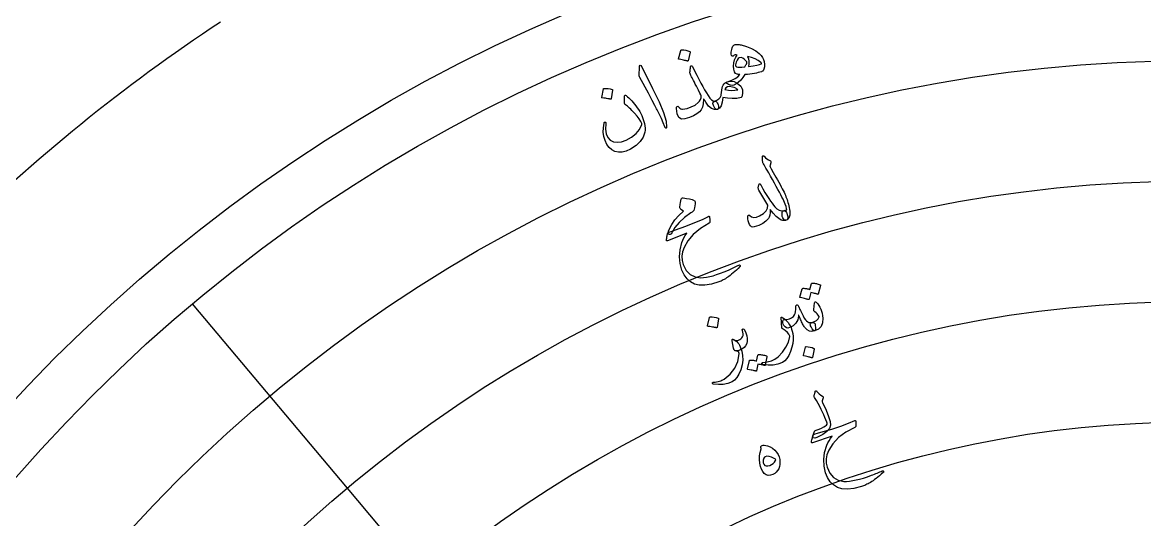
# Model space of a CAD drawing. Header units: millimetres. Extents: x -45 to 45, y -45 to 58.
# Drawn here: x -29.82 to -1.18, y 24.87 to 37.55 of the extents above; entities that cross this region are included whole.
import ezdxf

# ---------------------------------------------------------------- set-up
doc = ezdxf.new("R2010")
doc.units = ezdxf.units.MM
for name, color, linetype in [('CUT_OUTER', 1, 'Continuous'), ('ENGRAVE', 7, 'Continuous'), ('ENGRAVE_FINE', 8, 'Continuous'), ('GUIDE', 3, 'Continuous'), ('TEXT', 5, 'Continuous')]:
    doc.layers.add(name, color=color, linetype=linetype)

msp = doc.modelspace()

# ---------------------------------------------------------------- linework, layer by layer
at = {"layer": 'CUT_OUTER'}
msp.add_lwpolyline([(-30.015, 33.5276), (-29.8087, 33.7111), (-29.6013, 33.8934), (-29.3928, 34.0744), (-29.1831, 34.2541), (-28.9724, 34.4325), (-28.7606, 34.6097), (-28.5477, 34.7855), (-28.3337, 34.96), (-28.1187, 35.1332), (-27.9026, 35.305), (-27.6854, 35.4756), (-27.4672, 35.6448), (-27.248, 35.8127), (-27.0277, 35.9792), (-26.8065, 36.1443), (-26.5842, 36.3081), (-26.3609, 36.4706), (-26.1366, 36.6316), (-25.9114, 36.7913), (-25.6851, 36.9496), (-25.4579, 37.1065), (-25.2298, 37.262), (-25.0007, 37.4161), (-24.7706, 37.5688)], dxfattribs=at)
at = {"layer": 'ENGRAVE'}
for radius in [39.65, 33.5042, 27.3585]:
    msp.add_circle((0, 0), radius, dxfattribs=at)
at = {"layer": 'ENGRAVE_FINE'}
for points in [[(-25.4865, 30.3737), (-21.5361, 25.6657)], [(-21.5361, 25.6657), (-17.5857, 20.9578)]]:
    msp.add_lwpolyline(points, dxfattribs=at)
for radius in [36.5771, 30.4314]:
    msp.add_circle((0, 0), radius, dxfattribs=at)
at = {"layer": 'GUIDE'}
msp.add_circle((0, 0), 41, dxfattribs=at)
at = {"layer": 'TEXT'}
for points in [[(-11.6272, 36.9885), (-11.6164, 36.9911), (-11.6034, 36.9928), (-11.5882, 36.9934), (-11.5709, 36.9931), (-11.5514, 36.9917), (-11.5297, 36.989), (-11.5058, 36.985), (-11.4796, 36.9797), (-11.3375, 36.9412), (-11.2129, 36.8918), (-11.1058, 36.8315), (-11.0161, 36.7607), (-10.9692, 36.71), (-10.933, 36.6597), (-10.9076, 36.6098), (-10.8928, 36.5603), (-10.8832, 36.4843), (-10.8843, 36.4194), (-10.8962, 36.3657), (-10.9189, 36.323), (-10.926, 36.314), (-10.9349, 36.3065), (-10.9454, 36.3004), (-10.9578, 36.2957), (-10.998, 36.2844), (-11.0418, 36.2738), (-11.0892, 36.2638), (-11.1403, 36.2544), (-11.1951, 36.2456), (-11.2535, 36.2374), (-11.3155, 36.2298), (-11.3812, 36.2227), (-11.4315, 36.1486), (-11.4889, 36.0813), (-11.5535, 36.0206), (-11.6254, 35.9666), (-11.6629, 35.9492), (-11.7039, 35.9438), (-11.7486, 35.9502), (-11.7969, 35.9686), (-11.8268, 35.9841), (-11.8456, 35.9986), (-11.8532, 36.0122), (-11.8496, 36.0249), (-11.8467, 36.0282), (-11.8437, 36.0311), (-11.8406, 36.0335), (-11.8373, 36.0355), (-11.8339, 36.0372), (-11.8304, 36.0388), (-11.8269, 36.0401), (-11.8234, 36.0414), (-11.7158, 36.0775), (-11.6274, 36.1195), (-11.5579, 36.1677), (-11.5074, 36.2222), (-11.512, 36.2224), (-11.5179, 36.2231), (-11.5251, 36.2242), (-11.5335, 36.2256), (-11.5432, 36.2274), (-11.5541, 36.2292), (-11.5662, 36.2312), (-11.5795, 36.2333), (-11.6214, 36.2543), (-11.6504, 36.2958), (-11.6665, 36.3579), (-11.6696, 36.4405), (-11.6609, 36.5267), (-11.6426, 36.6018), (-11.6147, 36.6659), (-11.5771, 36.7189), (-11.6055, 36.7263), (-11.6324, 36.725), (-11.6579, 36.7149), (-11.682, 36.6961), (-11.6873, 36.6918), (-11.6934, 36.6899), (-11.7002, 36.6903), (-11.7078, 36.6931), (-11.7228, 36.711), (-11.7297, 36.7451), (-11.7284, 36.7957), (-11.7189, 36.8626), (-11.7063, 36.909), (-11.6868, 36.9455), (-11.6604, 36.972), (-11.6272, 36.9885)], [(-13.0149, 36.8414), (-13.0129, 36.8454), (-13.0093, 36.8487), (-13.004, 36.8512), (-12.9971, 36.853), (-12.9433, 36.8511), (-12.8907, 36.844), (-12.8395, 36.8318), (-12.7897, 36.8145), (-12.7842, 36.8111), (-12.7809, 36.8069), (-12.7797, 36.802), (-12.7807, 36.7964), (-12.832, 36.5774), (-12.8348, 36.5717), (-12.8399, 36.5687), (-12.8473, 36.5686), (-12.857, 36.5713), (-12.8655, 36.5736), (-12.8787, 36.5769), (-12.8967, 36.5812), (-12.9194, 36.5864), (-12.9472, 36.5925), (-12.9804, 36.5993), (-13.019, 36.6068), (-13.063, 36.615), (-13.0691, 36.6168), (-13.0728, 36.6194), (-13.074, 36.623), (-13.0729, 36.6273)], [(-11.3109, 36.6841), (-11.291, 36.6272), (-11.2812, 36.5665), (-11.2815, 36.502), (-11.2917, 36.4338), (-11.1693, 36.4505), (-11.0737, 36.4661), (-11.0048, 36.4809), (-10.9627, 36.495), (-10.9558, 36.5014), (-10.9551, 36.5091), (-10.9608, 36.5181), (-10.9728, 36.5285), (-11.0403, 36.5811), (-11.1191, 36.6246), (-11.2093, 36.659), (-11.3109, 36.6841)], [(-14.0741, 36.3884), (-14.0677, 36.4404), (-14.055, 36.4627), (-14.0361, 36.4552), (-14.0109, 36.4181), (-13.7367, 35.8678), (-13.5702, 35.5293), (-13.456, 35.2517), (-13.3935, 35.0353), (-13.3822, 34.8801), (-13.3855, 34.8658), (-13.3899, 34.8571), (-13.3955, 34.854), (-13.4022, 34.8564), (-13.4088, 34.8617), (-13.4151, 34.8695), (-13.4211, 34.8797), (-13.4266, 34.8925), (-13.4655, 34.9935), (-13.5113, 35.0988), (-13.5642, 35.2084), (-13.6242, 35.3223), (-13.6393, 35.3523), (-13.681, 35.4329), (-13.7494, 35.5642), (-13.8446, 35.7459), (-14.0605, 36.1472), (-14.0704, 36.1691), (-14.0772, 36.1902), (-14.081, 36.2105), (-14.0817, 36.23)], [(-12.1545, 35.5459), (-12.1347, 35.5434), (-12.1167, 35.535), (-12.1007, 35.5207), (-12.0866, 35.5004), (-12.0729, 35.4741), (-12.0628, 35.4478), (-12.0563, 35.4216), (-12.0535, 35.3956), (-12.0545, 35.3721), (-12.0595, 35.3539), (-12.0686, 35.3409), (-12.0818, 35.3331), (-12.1584, 35.3288), (-12.2334, 35.3582), (-12.3069, 35.4215), (-12.3789, 35.5186), (-12.3899, 35.5358), (-12.3994, 35.5508), (-12.4074, 35.5635), (-12.414, 35.5738), (-12.4191, 35.5819), (-12.4228, 35.5876), (-12.425, 35.5911), (-12.4257, 35.5922), (-12.4317, 35.5979), (-12.4359, 35.5986), (-12.4383, 35.5943), (-12.439, 35.5849), (-12.4472, 35.4805), (-12.4668, 35.3939), (-12.4976, 35.325), (-12.5399, 35.2739), (-12.6088, 35.2215), (-12.6943, 35.1735), (-12.7964, 35.1298), (-12.9151, 35.0903), (-13.0025, 35.0859), (-13.0673, 35.1292), (-13.1095, 35.2207), (-13.1287, 35.3603), (-13.1279, 35.3782), (-13.1241, 35.3926), (-13.1173, 35.4035), (-13.1075, 35.4108), (-13.0963, 35.4137), (-13.0852, 35.4117), (-13.0743, 35.4046), (-13.0635, 35.3924), (-13.0405, 35.3664), (-13.0175, 35.3488), (-12.9947, 35.3394), (-12.9719, 35.3383), (-12.8552, 35.3616), (-12.7495, 35.3979), (-12.6547, 35.4471), (-12.5708, 35.5094), (-12.5375, 35.5454), (-12.5141, 35.5864), (-12.5007, 35.6325), (-12.4973, 35.6836), (-12.5059, 35.7043), (-12.529, 35.7513), (-12.5666, 35.8246), (-12.6189, 35.9242), (-12.6465, 35.9776), (-12.6713, 36.0259), (-12.6934, 36.0691), (-12.7126, 36.1071), (-12.7291, 36.1396), (-12.7428, 36.1663), (-12.7539, 36.1871), (-12.7622, 36.2021), (-12.7731, 36.2258), (-12.7802, 36.2475), (-12.7836, 36.2671), (-12.7833, 36.2848), (-12.7808, 36.3074), (-12.7784, 36.3285), (-12.7762, 36.3481), (-12.7741, 36.3661), (-12.7723, 36.3826), (-12.7709, 36.3974), (-12.7699, 36.4105), (-12.7694, 36.422), (-12.7681, 36.4316), (-12.7645, 36.439), (-12.7589, 36.4441), (-12.7511, 36.447), (-12.7414, 36.4467), (-12.7332, 36.444), (-12.7265, 36.4387), (-12.7212, 36.431), (-12.6645, 36.3154), (-12.6096, 36.2063), (-12.5565, 36.1037), (-12.5053, 36.0075), (-12.4561, 35.9178), (-12.4091, 35.8344), (-12.3641, 35.7573), (-12.3213, 35.6866), (-12.2768, 35.6222), (-12.2342, 35.5773), (-12.1935, 35.5518), (-12.1545, 35.5459)], [(-11.3405, 36.5573), (-11.3889, 36.6116), (-11.4356, 36.6454), (-11.4807, 36.6588), (-11.524, 36.6518), (-11.5547, 36.6298), (-11.5811, 36.5925), (-11.6033, 36.5398), (-11.6212, 36.4717), (-11.6217, 36.4571), (-11.617, 36.4442), (-11.6073, 36.4328), (-11.5924, 36.4232), (-11.5651, 36.4159), (-11.5212, 36.4136), (-11.4607, 36.4162), (-11.3835, 36.4236), (-11.3737, 36.4404), (-11.3648, 36.4556), (-11.3569, 36.4692), (-11.35, 36.4811), (-11.3441, 36.4916), (-11.3392, 36.5008), (-11.3355, 36.5087), (-11.3328, 36.5152), (-11.3306, 36.5285), (-11.3312, 36.5399), (-11.3345, 36.5495), (-11.3405, 36.5573)], [(-14.992, 35.8575), (-14.9902, 35.8616), (-14.9868, 35.8651), (-14.9817, 35.8679), (-14.9749, 35.87), (-14.9213, 35.8711), (-14.8687, 35.8669), (-14.8171, 35.8575), (-14.7665, 35.8429), (-14.7609, 35.8398), (-14.7574, 35.8358), (-14.7559, 35.831), (-14.7566, 35.8254), (-14.7949, 35.6041), (-14.7973, 35.5982), (-14.8021, 35.595), (-14.8095, 35.5944), (-14.8194, 35.5966), (-14.8279, 35.5985), (-14.8412, 35.601), (-14.8593, 35.6043), (-14.8822, 35.6083), (-14.9102, 35.6128), (-14.9436, 35.6178), (-14.9824, 35.6232), (-15.0266, 35.629), (-15.0327, 35.6304), (-15.0365, 35.6329), (-15.038, 35.6363), (-15.0371, 35.6408)], [(-11.9702, 35.8323), (-11.9617, 35.8773), (-11.9494, 35.9182), (-11.9335, 35.9551), (-11.9139, 35.9879), (-11.9086, 35.9934), (-11.9021, 35.999), (-11.8945, 36.0047), (-11.8857, 36.0104), (-11.8757, 36.0161), (-11.8642, 36.0221), (-11.8512, 36.0281), (-11.8369, 36.0343), (-11.7746, 36.0555), (-11.7133, 36.0596), (-11.6531, 36.0464), (-11.5941, 36.0161), (-11.5321, 35.9698), (-11.4867, 35.9246), (-11.4578, 35.8807), (-11.4454, 35.8382), (-11.4431, 35.7886), (-11.4452, 35.7419), (-11.4518, 35.6979), (-11.4628, 35.6568), (-11.4655, 35.6491), (-11.4688, 35.6431), (-11.4726, 35.6389), (-11.4771, 35.6365), (-11.5907, 35.6155), (-11.7058, 35.6094), (-11.8224, 35.6182), (-11.9406, 35.642), (-11.9597, 35.5214), (-11.9895, 35.4298), (-12.0301, 35.3671), (-12.0818, 35.3331), (-12.0981, 35.3312), (-12.1142, 35.3365), (-12.1303, 35.3492), (-12.1463, 35.3691), (-12.1842, 35.4347), (-12.1982, 35.486), (-12.1883, 35.523), (-12.1545, 35.5459), (-12.0974, 35.5706), (-12.0505, 35.6024), (-12.0137, 35.6411), (-11.9872, 35.687), (-11.986, 35.7), (-11.9846, 35.7145), (-11.9831, 35.7306), (-11.9815, 35.7482), (-11.9795, 35.7672), (-11.9769, 35.7876), (-11.9738, 35.8092), (-11.9702, 35.8323)], [(-11.6969, 35.904), (-11.7711, 35.9152), (-11.8283, 35.9083), (-11.8684, 35.8832), (-11.8913, 35.8401), (-11.8001, 35.8257), (-11.7153, 35.8198), (-11.6367, 35.8226), (-11.5642, 35.8341), (-11.5868, 35.8555), (-11.6165, 35.8743), (-11.6532, 35.8905), (-11.6969, 35.904)], [(-14.4123, 35.6906), (-14.3767, 35.6595), (-14.3412, 35.6264), (-14.3055, 35.5913), (-14.2698, 35.5541), (-14.2341, 35.5146), (-14.1988, 35.4722), (-14.1638, 35.4271), (-14.129, 35.3791), (-14.0963, 35.3305), (-14.0663, 35.2814), (-14.0392, 35.2316), (-14.0149, 35.1812), (-13.9934, 35.13), (-13.9745, 35.078), (-13.9583, 35.025), (-13.9447, 34.9712), (-13.9345, 34.9131), (-13.93, 34.8574), (-13.9311, 34.8042), (-13.9377, 34.7534), (-13.9787, 34.6273), (-14.0531, 34.5135), (-14.1607, 34.4115), (-14.3017, 34.3212), (-14.4105, 34.2725), (-14.5129, 34.2467), (-14.6093, 34.2439), (-14.6996, 34.2642), (-14.7791, 34.3058), (-14.8472, 34.3652), (-14.904, 34.4423), (-14.9494, 34.5373), (-14.9806, 34.6453), (-14.9954, 34.7555), (-14.9937, 34.8682), (-14.9752, 34.9831), (-14.9705, 34.9973), (-14.9642, 35.0069), (-14.9561, 35.0116), (-14.9464, 35.0117), (-14.9357, 35.0078), (-14.9292, 34.9987), (-14.927, 34.9843), (-14.9291, 34.9648), (-14.9375, 34.8265), (-14.9216, 34.7119), (-14.8817, 34.6208), (-14.8181, 34.5531), (-14.7374, 34.5115), (-14.6428, 34.4975), (-14.5341, 34.511), (-14.4111, 34.5517), (-14.2729, 34.6257), (-14.1599, 34.7167), (-14.0719, 34.8251), (-14.0089, 34.9509), (-14.0081, 34.9548), (-14.0085, 34.9598), (-14.01, 34.9661), (-14.0126, 34.9736), (-14.0393, 35.0304), (-14.0787, 35.0932), (-14.131, 35.1618), (-14.1963, 35.2363), (-14.2311, 35.2731), (-14.2641, 35.307), (-14.2953, 35.3381), (-14.3248, 35.3663), (-14.3525, 35.3915), (-14.3787, 35.4135), (-14.4032, 35.4323), (-14.426, 35.4479), (-14.4373, 35.4563), (-14.4453, 35.465), (-14.45, 35.474), (-14.4514, 35.4834), (-14.4504, 35.6833), (-14.4478, 35.696), (-14.4406, 35.7014), (-14.4287, 35.6996), (-14.4123, 35.6906)], [(-10.9332, 34.1191), (-10.9325, 34.1306), (-10.9295, 34.1396), (-10.9242, 34.1461), (-10.9166, 34.1501), (-10.909, 34.1512), (-10.9014, 34.1497), (-10.8939, 34.1455), (-10.8865, 34.1387), (-10.8535, 34.1019), (-10.8182, 34.0713), (-10.7808, 34.0469), (-10.7413, 34.0287), (-10.7273, 34.0196), (-10.719, 34.0072), (-10.7162, 33.9917), (-10.7189, 33.9729), (-10.7217, 33.9627), (-10.7247, 33.9525), (-10.7278, 33.9422), (-10.731, 33.9318), (-10.7342, 33.9215), (-10.7373, 33.9112), (-10.7402, 33.901), (-10.743, 33.8908), (-10.7353, 33.8706), (-10.707, 33.8166), (-10.6582, 33.7285), (-10.5891, 33.6064), (-10.551, 33.5393), (-10.5157, 33.4762), (-10.4832, 33.4169), (-10.4534, 33.3616), (-10.4265, 33.3103), (-10.4027, 33.2632), (-10.3819, 33.2202), (-10.3643, 33.1813), (-10.3485, 33.1443), (-10.3336, 33.1071), (-10.3194, 33.0697), (-10.306, 33.032), (-10.2934, 32.9939), (-10.2815, 32.9553), (-10.2704, 32.9162), (-10.2599, 32.8766), (-10.2335, 32.741), (-10.2322, 32.6357), (-10.256, 32.5606), (-10.3048, 32.5156), (-10.3329, 32.5058), (-10.3581, 32.5069), (-10.3805, 32.5187), (-10.4, 32.5413), (-10.4156, 32.5702), (-10.426, 32.6011), (-10.4314, 32.634), (-10.4315, 32.6687), (-10.4275, 32.7022), (-10.419, 32.7269), (-10.4059, 32.7429), (-10.3883, 32.75), (-10.3741, 32.7535), (-10.3613, 32.7566), (-10.35, 32.7593), (-10.3402, 32.7618), (-10.3318, 32.7642), (-10.3249, 32.7669), (-10.3193, 32.7699), (-10.315, 32.7732), (-10.3155, 32.8077), (-10.3274, 32.8566), (-10.3508, 32.9199), (-10.3857, 32.9977), (-10.4081, 33.0434), (-10.4345, 33.0955), (-10.4651, 33.1541), (-10.4997, 33.219), (-10.5384, 33.2905), (-10.5811, 33.3688), (-10.6278, 33.4538), (-10.6784, 33.5455), (-10.7283, 33.6351), (-10.7723, 33.7137), (-10.8106, 33.7813), (-10.843, 33.8379), (-10.8695, 33.8836), (-10.8898, 33.9185), (-10.9039, 33.9425), (-10.9119, 33.9557), (-10.9207, 33.9734), (-10.927, 33.9934), (-10.9307, 34.0157), (-10.9319, 34.0403), (-10.9314, 34.0529), (-10.931, 34.0647), (-10.9309, 34.0758), (-10.931, 34.086), (-10.9312, 34.0955), (-10.9317, 34.1042), (-10.9323, 34.1121), (-10.9332, 34.1191)], [(-10.3062, 32.5129), (-10.349, 32.502), (-10.3879, 32.4979), (-10.4229, 32.5006), (-10.4542, 32.5099), (-10.5187, 32.5476), (-10.5867, 32.6053), (-10.6583, 32.6832), (-10.7336, 32.7811), (-10.7375, 32.7015), (-10.7459, 32.6368), (-10.7588, 32.587), (-10.7762, 32.552), (-10.8427, 32.4812), (-10.9266, 32.4216), (-11.0279, 32.373), (-11.1467, 32.3354), (-11.1829, 32.332), (-11.2147, 32.3412), (-11.2423, 32.3631), (-11.2656, 32.3976), (-11.2839, 32.4414), (-11.2963, 32.491), (-11.3029, 32.5464), (-11.3036, 32.6077), (-11.3026, 32.6164), (-11.2998, 32.6237), (-11.2954, 32.6295), (-11.2893, 32.6338), (-11.2806, 32.6365), (-11.2726, 32.6361), (-11.2652, 32.6325), (-11.2585, 32.6257), (-11.2103, 32.5896), (-11.1522, 32.5759), (-11.0841, 32.5846), (-11.0059, 32.6157), (-10.9039, 32.6784), (-10.8354, 32.7446), (-10.8003, 32.8145), (-10.7989, 32.8882), (-11.022, 33.2729), (-11.0312, 33.2909), (-11.037, 33.3076), (-11.0395, 33.3232), (-11.0386, 33.3375), (-11.0233, 33.4127), (-11.0208, 33.4228), (-11.0178, 33.4303), (-11.0143, 33.4354), (-11.0103, 33.4381), (-11.0032, 33.4369), (-10.9956, 33.4312), (-10.9874, 33.4211), (-10.9786, 33.4064), (-10.9227, 33.3078), (-10.8698, 33.2175), (-10.8198, 33.1353), (-10.7728, 33.0614), (-10.729, 32.9956), (-10.6886, 32.9379), (-10.6516, 32.8882), (-10.6181, 32.8467), (-10.5649, 32.7963), (-10.5086, 32.7635), (-10.449, 32.7483), (-10.3862, 32.7507), (-10.3683, 32.7503), (-10.3512, 32.742), (-10.3352, 32.7258), (-10.3201, 32.7018), (-10.3139, 32.6885), (-10.3082, 32.675), (-10.303, 32.6611), (-10.2982, 32.647), (-10.2942, 32.6324), (-10.2912, 32.6174), (-10.2892, 32.602), (-10.2882, 32.5861), (-10.2883, 32.5565), (-10.2914, 32.5345), (-10.2973, 32.5199), (-10.3062, 32.5129)], [(-12.7601, 32.6935), (-12.9238, 32.5746), (-13.0598, 32.4498), (-13.1682, 32.3196), (-13.2491, 32.184), (-13.2614, 32.1632), (-13.2748, 32.1488), (-13.2894, 32.1408), (-13.3052, 32.1393), (-13.3295, 32.1519), (-13.3384, 32.1802), (-13.3318, 32.2242), (-13.3095, 32.284), (-13.2467, 32.4013), (-13.1659, 32.5166), (-13.067, 32.6297), (-12.95, 32.7405), (-13.0127, 32.7825), (-13.0259, 32.794), (-13.0352, 32.8071), (-13.0405, 32.8217), (-13.0419, 32.8378), (-13.0355, 32.9041), (-13.0276, 32.9599), (-13.0183, 33.0052), (-13.0074, 33.0401), (-12.9988, 33.058), (-12.988, 33.0698), (-12.9752, 33.0756), (-12.9603, 33.0753), (-12.8699, 33.0632), (-12.7924, 33.0489), (-12.728, 33.0325), (-12.6764, 33.0139), (-12.6648, 33.0061), (-12.656, 32.9938), (-12.6501, 32.9772), (-12.647, 32.9562), (-12.649, 32.9209), (-12.6566, 32.8759), (-12.6698, 32.8213), (-12.6885, 32.757), (-12.6955, 32.7458), (-12.7099, 32.7315), (-12.7314, 32.714), (-12.7601, 32.6935)], [(-13.1546, 32.2587), (-12.8858, 32.3563), (-12.6556, 32.4458), (-12.4641, 32.5282), (-12.3114, 32.6041), (-12.3068, 32.6065), (-12.3024, 32.6078), (-12.2984, 32.6079), (-12.2946, 32.6069), (-12.2914, 32.6048), (-12.2888, 32.6016), (-12.2869, 32.5975), (-12.2856, 32.5925), (-12.2826, 32.572), (-12.28, 32.5531), (-12.2779, 32.5358), (-12.2762, 32.5201), (-12.2749, 32.506), (-12.2742, 32.4936), (-12.2738, 32.4827), (-12.274, 32.4734), (-12.2759, 32.458), (-12.2801, 32.4456), (-12.2866, 32.4362), (-12.2954, 32.4297), (-12.5177, 32.2947), (-12.6981, 32.1459), (-12.8367, 31.9839), (-12.9334, 31.8094), (-12.9716, 31.6962), (-12.9877, 31.5863), (-12.9817, 31.4796), (-12.9541, 31.3762), (-12.8782, 31.2272), (-12.778, 31.1215), (-12.6535, 31.059), (-12.5048, 31.0391), (-12.4337, 31.0434), (-12.358, 31.0536), (-12.2775, 31.0697), (-12.1922, 31.0917), (-12.1021, 31.1192), (-12.0073, 31.1522), (-11.9077, 31.1906), (-11.8033, 31.2342), (-11.7665, 31.2506), (-11.7304, 31.267), (-11.695, 31.2834), (-11.6603, 31.2998), (-11.6266, 31.316), (-11.594, 31.3321), (-11.5627, 31.3479), (-11.5325, 31.3636), (-11.523, 31.3677), (-11.5152, 31.3676), (-11.509, 31.3634), (-11.5043, 31.3551), (-11.5013, 31.3445), (-11.5006, 31.3357), (-11.5023, 31.3287), (-11.5064, 31.3235), (-11.5538, 31.2779), (-11.5989, 31.2355), (-11.6418, 31.1966), (-11.6824, 31.1611), (-11.7208, 31.1289), (-11.7566, 31.1), (-11.7899, 31.0743), (-11.8207, 31.0519), (-11.8504, 31.0327), (-11.8795, 31.0146), (-11.908, 30.9976), (-11.9359, 30.9816), (-11.9634, 30.967), (-11.9909, 30.9539), (-12.0181, 30.9422), (-12.0453, 30.9321), (-12.2354, 30.8747), (-12.4018, 30.846), (-12.5447, 30.8463), (-12.6644, 30.8759), (-12.7668, 30.9321), (-12.8548, 31.0106), (-12.9282, 31.1116), (-12.9871, 31.2351), (-13.0325, 31.3999), (-13.0483, 31.5715), (-13.034, 31.75), (-12.9893, 31.9352), (-12.9665, 31.995), (-12.9373, 32.0551), (-12.9019, 32.1156), (-12.8603, 32.1764), (-13.3582, 31.9777), (-13.3722, 31.9779), (-13.3811, 31.985), (-13.3847, 31.9991), (-13.3832, 32.0202), (-13.3771, 32.0525), (-13.3715, 32.0816), (-13.3663, 32.1075), (-13.3616, 32.1302), (-13.3573, 32.1496), (-13.3534, 32.1655), (-13.3498, 32.178), (-13.3466, 32.187), (-13.3337, 32.1937), (-13.2974, 32.2079), (-13.2377, 32.2297), (-13.1546, 32.2587)], [(-9.6798, 30.8914), (-9.6777, 30.8953), (-9.674, 30.8984), (-9.6687, 30.9007), (-9.6618, 30.9022), (-9.6351, 30.9009), (-9.6088, 30.8985), (-9.5831, 30.8949), (-9.5578, 30.8901), (-9.5328, 30.8841), (-9.508, 30.8767), (-9.4832, 30.868), (-9.4586, 30.8579), (-9.4532, 30.8542), (-9.45, 30.8495), (-9.4487, 30.8438), (-9.4495, 30.8372), (-9.5099, 30.6199), (-9.5124, 30.6165), (-9.5171, 30.6151), (-9.524, 30.6155), (-9.5332, 30.6179), (-9.5398, 30.6206), (-9.5503, 30.624), (-9.5646, 30.628), (-9.5828, 30.6325), (-9.605, 30.6377), (-9.6315, 30.6437), (-9.6622, 30.6505), (-9.6971, 30.6581), (-9.7441, 30.4885), (-9.747, 30.4828), (-9.752, 30.48), (-9.7594, 30.4802), (-9.769, 30.4832), (-9.7772, 30.4857), (-9.7902, 30.4895), (-9.8078, 30.4943), (-9.8302, 30.5002), (-9.8575, 30.5071), (-9.8901, 30.515), (-9.928, 30.5237), (-9.9713, 30.5332), (-9.9762, 30.5356), (-9.979, 30.5386), (-9.9797, 30.5423), (-9.9783, 30.5467), (-9.9161, 30.7586), (-9.914, 30.7625), (-9.9104, 30.7657), (-9.9051, 30.768), (-9.8982, 30.7696), (-9.8758, 30.7697), (-9.8537, 30.7685), (-9.8318, 30.766), (-9.8103, 30.7624), (-9.789, 30.7576), (-9.7682, 30.7518), (-9.7477, 30.7451), (-9.7276, 30.7375)], [(-9.6217, 30.2286), (-9.6015, 30.3975), (-9.5968, 30.4168), (-9.5881, 30.426), (-9.5755, 30.4248), (-9.5591, 30.4135), (-9.5234, 30.3752), (-9.4919, 30.3334), (-9.4646, 30.2882), (-9.4416, 30.2396), (-9.4227, 30.1872), (-9.4082, 30.1306), (-9.3979, 30.07), (-9.3918, 30.0052), (-9.3988, 29.8907), (-9.4363, 29.7987), (-9.5041, 29.729), (-9.6024, 29.6813), (-9.6167, 29.685), (-9.6363, 29.7038), (-9.661, 29.7376), (-9.691, 29.7865), (-9.7039, 29.8136), (-9.7108, 29.8372), (-9.7116, 29.8571), (-9.7063, 29.8734), (-9.7003, 29.881), (-9.6925, 29.8871), (-9.6829, 29.8918), (-9.6716, 29.8952), (-9.607, 29.9183), (-9.5544, 29.9499), (-9.514, 29.9899), (-9.4855, 30.0386), (-9.4847, 30.042), (-9.4852, 30.0459), (-9.4873, 30.0503), (-9.4908, 30.0552), (-9.5108, 30.0859), (-9.5354, 30.1158), (-9.5647, 30.1448), (-9.5987, 30.173), (-9.6104, 30.184), (-9.6182, 30.197), (-9.6219, 30.2118), (-9.6217, 30.2286)], [(-10.0557, 30.345), (-10.0438, 30.3444), (-10.0333, 30.3393), (-10.0243, 30.3298), (-10.0169, 30.3158), (-10.012, 30.306), (-10.0055, 30.2923), (-9.9971, 30.2747), (-9.987, 30.2533), (-9.9751, 30.2282), (-9.9616, 30.1995), (-9.9464, 30.1673), (-9.9296, 30.1315), (-9.8967, 30.0635), (-9.8653, 30.008), (-9.8355, 29.9652), (-9.8073, 29.9351), (-9.778, 29.9138), (-9.7456, 29.9), (-9.7101, 29.8938), (-9.6716, 29.8952), (-9.6352, 29.8948), (-9.6084, 29.8828), (-9.5912, 29.8591), (-9.5836, 29.8238), (-9.5803, 29.7652), (-9.5819, 29.722), (-9.5885, 29.6943), (-9.6001, 29.682), (-9.6716, 29.6687), (-9.7364, 29.677), (-9.7945, 29.7072), (-9.846, 29.7593), (-9.8583, 29.777), (-9.8709, 29.7961), (-9.8838, 29.8166), (-9.897, 29.8384), (-9.9103, 29.8619), (-9.9234, 29.8873), (-9.9362, 29.9145), (-9.9489, 29.9436), (-9.9609, 29.972), (-9.9717, 29.9972), (-9.9812, 30.0192), (-9.9895, 30.038), (-9.9964, 30.0533), (-10.0015, 30.065), (-10.0048, 30.0729), (-10.0065, 30.0771), (-10.0073, 30.0791), (-10.0082, 30.0802), (-10.0091, 30.0805), (-10.01, 30.0799), (-10.011, 30.0783), (-10.0119, 30.0756), (-10.0128, 30.0718), (-10.0136, 30.0668), (-10.0329, 29.9654), (-10.0771, 29.8816), (-10.1463, 29.8151), (-10.2406, 29.7659), (-10.2845, 29.7562), (-10.3233, 29.7617), (-10.3568, 29.7826), (-10.3853, 29.8189), (-10.4027, 29.8546), (-10.4128, 29.8866), (-10.4157, 29.9149), (-10.4114, 29.9394), (-10.4021, 29.9586), (-10.3906, 29.9711), (-10.3766, 29.9767), (-10.3604, 29.9756), (-10.3452, 29.9715), (-10.3324, 29.9694), (-10.3219, 29.969), (-10.3136, 29.9705), (-10.2444, 29.9916), (-10.1881, 30.0187), (-10.1446, 30.0519), (-10.1141, 30.0912), (-10.0995, 30.1241), (-10.089, 30.172), (-10.0824, 30.2351), (-10.0798, 30.3134), (-10.0788, 30.326), (-10.0745, 30.3355), (-10.0668, 30.3418), (-10.0557, 30.345)], [(-12.2861, 30.026), (-12.2843, 30.0301), (-12.2809, 30.0335), (-12.2758, 30.0363), (-12.269, 30.0384), (-12.2155, 30.0389), (-12.1631, 30.0343), (-12.1117, 30.0244), (-12.0614, 30.0093), (-12.0559, 30.0061), (-12.0524, 30.0021), (-12.051, 29.9973), (-12.0516, 29.9917), (-12.0913, 29.7709), (-12.0937, 29.765), (-12.0986, 29.7619), (-12.1059, 29.7614), (-12.1157, 29.7637), (-12.1242, 29.7656), (-12.1375, 29.7683), (-12.1555, 29.7717), (-12.1783, 29.7759), (-12.2061, 29.7807), (-12.2393, 29.786), (-12.2779, 29.7917), (-12.3219, 29.7979), (-12.3281, 29.7994), (-12.3319, 29.8019), (-12.3333, 29.8053), (-12.3324, 29.8098)], [(-10.9205, 28.827), (-10.9295, 28.8292), (-10.9368, 28.8322), (-10.9425, 28.8362), (-10.9467, 28.8411), (-10.9489, 28.8457), (-10.9497, 28.8507), (-10.949, 28.8563), (-10.9469, 28.8624), (-10.944, 28.8667), (-10.9394, 28.87), (-10.9331, 28.8722), (-10.9251, 28.8734), (-10.8095, 28.889), (-10.7061, 28.9187), (-10.6148, 28.9624), (-10.5354, 29.0205), (-10.422, 29.1379), (-10.3337, 29.2632), (-10.2706, 29.3967), (-10.2328, 29.5386), (-10.2325, 29.5412), (-10.2322, 29.5435), (-10.232, 29.5454), (-10.2318, 29.5469), (-10.2317, 29.5483), (-10.2317, 29.5496), (-10.2319, 29.5508), (-10.2322, 29.552), (-10.2561, 29.597), (-10.2976, 29.6444), (-10.3568, 29.6942), (-10.4338, 29.7463), (-10.4372, 29.7501), (-10.4396, 29.7536), (-10.4409, 29.7568), (-10.4411, 29.7597), (-10.4567, 30.0241), (-10.4523, 30.0357), (-10.437, 30.0343), (-10.4109, 30.0197), (-10.374, 29.992), (-10.3251, 29.9476), (-10.2805, 29.8954), (-10.2403, 29.8354), (-10.2044, 29.7677), (-10.1884, 29.728), (-10.1738, 29.6765), (-10.1608, 29.6133), (-10.1493, 29.5384), (-10.1457, 29.4547), (-10.1558, 29.3631), (-10.1793, 29.2634), (-10.2162, 29.1556), (-10.2611, 29.0554), (-10.3105, 28.9752), (-10.3645, 28.9152), (-10.4233, 28.8751), (-10.5371, 28.8313), (-10.6577, 28.8087), (-10.7854, 28.8073), (-10.9205, 28.827)], [(-11.4345, 29.7297), (-11.4224, 29.7324), (-11.4119, 29.7304), (-11.4029, 29.7238), (-11.3956, 29.7126), (-11.3596, 29.6331), (-11.3355, 29.5577), (-11.3234, 29.4864), (-11.3231, 29.4193), (-11.3357, 29.3579), (-11.3623, 29.3037), (-11.4029, 29.2568), (-11.4575, 29.217), (-11.4981, 29.1952), (-11.5388, 29.1803), (-11.5796, 29.1724), (-11.6205, 29.1714), (-11.6368, 29.1763), (-11.6503, 29.1891), (-11.6609, 29.2098), (-11.6686, 29.2383), (-11.7041, 29.4285), (-11.7067, 29.4429), (-11.707, 29.4542), (-11.705, 29.4624), (-11.7008, 29.4674), (-11.6947, 29.4695), (-11.6872, 29.4688), (-11.6782, 29.4653), (-11.6678, 29.459), (-11.6424, 29.4462), (-11.614, 29.44), (-11.5824, 29.4404), (-11.5478, 29.4473), (-11.514, 29.4602), (-11.4849, 29.4785), (-11.4607, 29.5023), (-11.4413, 29.5317), (-11.4283, 29.5668), (-11.4247, 29.605), (-11.4307, 29.6462), (-11.4463, 29.6904), (-11.4499, 29.7042), (-11.4492, 29.7154), (-11.444, 29.7239), (-11.4345, 29.7297)], [(-11.6655, 29.4599), (-11.6255, 29.4356), (-11.5912, 29.4094), (-11.5625, 29.3812), (-11.5395, 29.3512), (-11.5198, 29.3173), (-11.5003, 29.2753), (-11.481, 29.2252), (-11.4618, 29.167), (-11.439, 29.0523), (-11.4358, 28.9349), (-11.452, 28.8148), (-11.4873, 28.692), (-11.5346, 28.5795), (-11.5869, 28.4902), (-11.6444, 28.4242), (-11.7074, 28.3815), (-11.8202, 28.3394), (-11.9366, 28.3156), (-12.0567, 28.3102), (-12.1806, 28.3231), (-12.1896, 28.3248), (-12.1971, 28.3275), (-12.203, 28.3313), (-12.2074, 28.336), (-12.2106, 28.3423), (-12.212, 28.3483), (-12.2117, 28.3541), (-12.2096, 28.3596), (-12.2049, 28.3646), (-12.1993, 28.3681), (-12.1926, 28.3699), (-12.1849, 28.3701), (-12.1431, 28.3756), (-12.1037, 28.3822), (-12.0665, 28.3899), (-12.0317, 28.3988), (-11.9992, 28.4091), (-11.9688, 28.421), (-11.9406, 28.4345), (-11.9145, 28.4496), (-11.7558, 28.5776), (-11.6381, 28.7282), (-11.5613, 28.9019), (-11.5253, 29.099), (-11.5262, 29.1044), (-11.5286, 29.1125), (-11.5324, 29.1234), (-11.5377, 29.1371), (-11.5456, 29.1462), (-11.5621, 29.155), (-11.587, 29.1634), (-11.6205, 29.1714), (-11.6377, 29.181), (-11.6514, 29.1954), (-11.6617, 29.2145), (-11.6686, 29.2383), (-11.7041, 29.4285), (-11.706, 29.4539), (-11.7002, 29.4677), (-11.6867, 29.4697), (-11.6655, 29.4599)], [(-9.8333, 29.2711), (-9.8314, 29.275), (-9.828, 29.2782), (-9.823, 29.2805), (-9.8164, 29.282), (-9.7653, 29.2784), (-9.7154, 29.2697), (-9.6668, 29.2558), (-9.6195, 29.2369), (-9.6143, 29.2334), (-9.6112, 29.2291), (-9.61, 29.2242), (-9.6109, 29.2187), (-9.6592, 29.0027), (-9.6618, 28.9971), (-9.6666, 28.9944), (-9.6736, 28.9945), (-9.6829, 28.9975), (-9.6909, 29.0001), (-9.7034, 29.0038), (-9.7205, 29.0086), (-9.742, 29.0145), (-9.7684, 29.0215), (-9.7999, 29.0293), (-9.8365, 29.038), (-9.8783, 29.0476), (-9.8841, 29.0496), (-9.8876, 29.0524), (-9.8888, 29.0559), (-9.8877, 29.0602)], [(-11.0482, 29.0671), (-11.0464, 29.0711), (-11.0431, 29.0744), (-11.0382, 29.077), (-11.0316, 29.0788), (-11.0058, 29.0787), (-10.9803, 29.0775), (-10.9553, 29.0751), (-10.9306, 29.0715), (-10.9061, 29.0667), (-10.8817, 29.0605), (-10.8572, 29.053), (-10.8328, 29.0441), (-10.8274, 29.0407), (-10.8239, 29.0361), (-10.8223, 29.0305), (-10.8226, 29.0239), (-10.8655, 28.8051), (-10.8676, 28.8016), (-10.872, 28.8), (-10.8787, 28.8001), (-10.8877, 28.8021), (-10.8943, 28.8045), (-10.9046, 28.8073), (-10.9187, 28.8106), (-10.9365, 28.8143), (-10.9582, 28.8185), (-10.9841, 28.8232), (-11.0142, 28.8286), (-11.0484, 28.8344), (-11.0816, 28.6637), (-11.084, 28.658), (-11.0887, 28.655), (-11.0957, 28.6548), (-11.1051, 28.6573), (-11.1133, 28.6595), (-11.1261, 28.6626), (-11.1434, 28.6666), (-11.1653, 28.6715), (-11.1921, 28.6771), (-11.2241, 28.6834), (-11.2612, 28.6903), (-11.3035, 28.6978), (-11.3084, 28.6999), (-11.3114, 28.7028), (-11.3123, 28.7064), (-11.3113, 28.7109), (-11.2664, 28.9243), (-11.2647, 28.9283), (-11.2614, 28.9316), (-11.2564, 28.9342), (-11.2499, 28.936), (-11.2284, 28.9371), (-11.207, 28.937), (-11.1857, 28.9356), (-11.1647, 28.9329), (-11.1439, 28.9291), (-11.1234, 28.9244), (-11.1032, 28.9187), (-11.0833, 28.912)], [(-9.2882, 27.3558), (-9.3134, 27.4147), (-9.3407, 27.4763), (-9.37, 27.5408), (-9.4013, 27.6081), (-9.435, 27.6785), (-9.4711, 27.7521), (-9.5098, 27.8289), (-9.551, 27.909), (-9.6065, 27.9862), (-9.6107, 27.9974), (-9.613, 28.0086), (-9.6135, 28.0199), (-9.6123, 28.0312), (-9.6112, 28.0371), (-9.6094, 28.0451), (-9.607, 28.055), (-9.6038, 28.0669), (-9.6002, 28.0809), (-9.5962, 28.0971), (-9.5918, 28.1154), (-9.5872, 28.136), (-9.5854, 28.1427), (-9.5822, 28.1482), (-9.5777, 28.1524), (-9.5718, 28.1553), (-9.5664, 28.1559), (-9.5611, 28.1542), (-9.5559, 28.1501), (-9.5508, 28.1436), (-9.5217, 28.1073), (-9.4871, 28.0743), (-9.4471, 28.0447), (-9.4016, 28.0182), (-9.3897, 28.0105), (-9.3831, 28.001), (-9.3816, 27.9898), (-9.3853, 27.9769), (-9.4103, 27.9005), (-9.4114, 27.8918), (-9.4104, 27.8811), (-9.4072, 27.8686), (-9.4019, 27.8541), (-9.3085, 27.6563), (-9.2435, 27.494), (-9.2065, 27.3673), (-9.1974, 27.2763), (-9.2226, 27.1915), (-9.2885, 27.1111), (-9.3949, 27.0349), (-9.5417, 26.9624), (-9.5996, 26.9454), (-9.6339, 26.9532), (-9.6447, 26.9859), (-9.6319, 27.0435), (-9.6289, 27.0516), (-9.626, 27.0594), (-9.6232, 27.0671), (-9.6204, 27.0747), (-9.6178, 27.082), (-9.6152, 27.0892), (-9.6128, 27.0962), (-9.6104, 27.103), (-9.6034, 27.1168), (-9.5933, 27.1285), (-9.5801, 27.138), (-9.5637, 27.1454), (-9.4889, 27.1743), (-9.4238, 27.2025), (-9.3686, 27.2301), (-9.3232, 27.2571), (-9.299, 27.2769), (-9.2852, 27.3), (-9.2815, 27.3263), (-9.2882, 27.3558)], [(-9.4396, 27.0948), (-9.1659, 27.178), (-8.931, 27.2549), (-8.7351, 27.3265), (-8.5782, 27.3936), (-8.5734, 27.3958), (-8.569, 27.3968), (-8.5649, 27.3967), (-8.5613, 27.3954), (-8.5581, 27.3931), (-8.5557, 27.3899), (-8.5541, 27.3857), (-8.5531, 27.3805), (-8.5512, 27.3599), (-8.5497, 27.3409), (-8.5486, 27.3235), (-8.5478, 27.3077), (-8.5474, 27.2936), (-8.5473, 27.2811), (-8.5477, 27.2703), (-8.5483, 27.261), (-8.5511, 27.2458), (-8.556, 27.2336), (-8.563, 27.2246), (-8.5722, 27.2186), (-8.8017, 27.0964), (-8.9898, 26.9578), (-9.1367, 26.8036), (-9.2421, 26.6345), (-9.2859, 26.5235), (-9.3074, 26.4146), (-9.3069, 26.3079), (-9.2844, 26.2032), (-9.2164, 26.0505), (-9.122, 25.9397), (-9.0015, 25.8705), (-8.855, 25.8426), (-8.7844, 25.8429), (-8.7088, 25.8489), (-8.6282, 25.8604), (-8.5425, 25.8774), (-8.4519, 25.8997), (-8.3562, 25.9271), (-8.2555, 25.9595), (-8.1497, 25.9968), (-8.1123, 26.011), (-8.0757, 26.0251), (-8.0397, 26.0393), (-8.0044, 26.0535), (-7.9701, 26.0677), (-7.9369, 26.0817), (-7.905, 26.0956), (-7.8742, 26.1094), (-7.8646, 26.1129), (-7.8568, 26.1123), (-7.8509, 26.1077), (-7.8468, 26.0991), (-7.8444, 26.0884), (-7.8442, 26.0796), (-7.8463, 26.0727), (-7.8506, 26.0678), (-7.9001, 26.0252), (-7.9471, 25.9857), (-7.9918, 25.9496), (-8.034, 25.9166), (-8.0737, 25.8868), (-8.1107, 25.8601), (-8.145, 25.8365), (-8.1768, 25.816), (-8.2072, 25.7987), (-8.2369, 25.7823), (-8.266, 25.767), (-8.2945, 25.7528), (-8.3225, 25.7398), (-8.3503, 25.7283), (-8.378, 25.7183), (-8.4054, 25.7098), (-8.5965, 25.6635), (-8.7626, 25.6442), (-8.9041, 25.6524), (-9.0213, 25.6885), (-9.1201, 25.7501), (-9.2036, 25.8331), (-9.2717, 25.9377), (-9.3241, 26.0641), (-9.3613, 26.2309), (-9.3685, 26.4031), (-9.3454, 26.5805), (-9.2914, 26.7631), (-9.2655, 26.8216), (-9.2333, 26.8801), (-9.1948, 26.9386), (-9.15, 26.9971), (-9.6573, 26.8245), (-9.6713, 26.8254), (-9.6797, 26.8329), (-9.6827, 26.8472), (-9.6801, 26.8682), (-9.6724, 26.9002), (-9.6654, 26.9289), (-9.6589, 26.9546), (-9.653, 26.977), (-9.6478, 26.9961), (-9.643, 27.0118), (-9.6388, 27.0241), (-9.6352, 27.0329), (-9.6219, 27.0389), (-9.5849, 27.0513), (-9.5242, 27.07), (-9.4396, 27.0948)], [(-10.9744, 26.7336), (-10.9599, 26.749), (-10.9404, 26.7589), (-10.916, 26.7633), (-10.8867, 26.7623), (-10.8084, 26.7464), (-10.7376, 26.7208), (-10.6742, 26.6855), (-10.6183, 26.6405), (-10.5716, 26.5891), (-10.5351, 26.5321), (-10.5086, 26.4695), (-10.4922, 26.4016), (-10.4854, 26.3363), (-10.4874, 26.275), (-10.4983, 26.2176), (-10.518, 26.1641), (-10.5453, 26.1164), (-10.5789, 26.0767), (-10.6188, 26.0447), (-10.6651, 26.0205), (-10.7299, 25.9993), (-10.7885, 25.996), (-10.8412, 26.0108), (-10.8878, 26.0437), (-10.9273, 26.0908), (-10.9593, 26.1503), (-10.9837, 26.2224), (-11.0004, 26.3071), (-11.0082, 26.3988), (-11.0051, 26.4903), (-10.9911, 26.5814), (-10.9661, 26.6722), (-10.9656, 26.6762), (-10.9666, 26.6822), (-10.969, 26.6904), (-10.9729, 26.7006), (-10.9768, 26.7119), (-10.9784, 26.7212), (-10.9775, 26.7284), (-10.9744, 26.7336)], [(-10.5988, 26.3709), (-10.5945, 26.3852), (-10.599, 26.3996), (-10.6121, 26.414), (-10.6339, 26.4286), (-10.7025, 26.4614), (-10.7637, 26.4791), (-10.8174, 26.4818), (-10.8635, 26.4695), (-10.8828, 26.4572), (-10.8975, 26.4381), (-10.9075, 26.4122), (-10.9129, 26.3795), (-10.9142, 26.3461), (-10.912, 26.318), (-10.9063, 26.2953), (-10.8971, 26.2779), (-10.8691, 26.2506), (-10.8348, 26.237), (-10.7943, 26.237), (-10.7475, 26.2507), (-10.6993, 26.2741), (-10.6584, 26.302), (-10.6249, 26.3342), (-10.5988, 26.3709)]]:
    msp.add_lwpolyline(points, close=True, dxfattribs=at)

doc.saveas('drawing.dxf')
